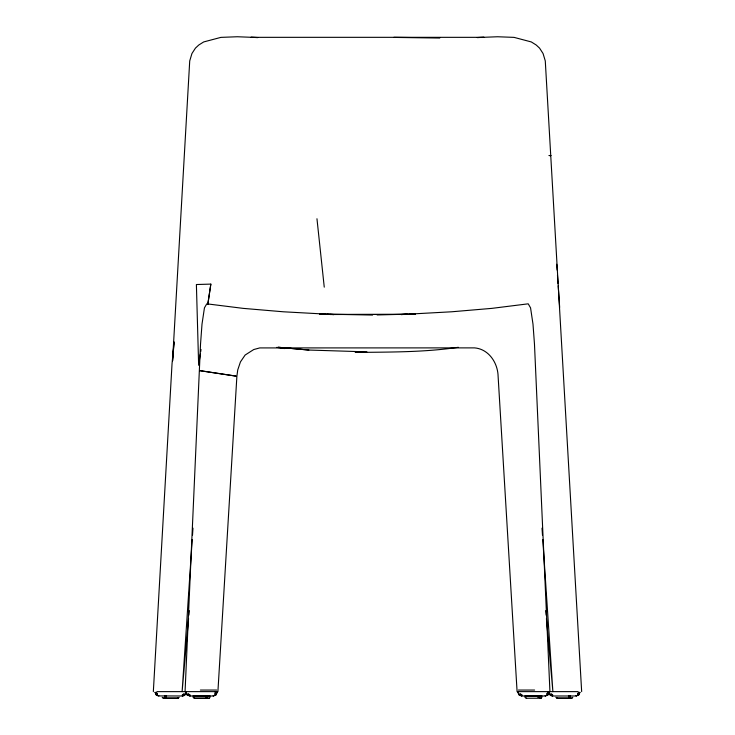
<?xml version="1.0" encoding="UTF-8"?>
<svg xmlns="http://www.w3.org/2000/svg" width="735" height="735" viewBox="0 0 735 735"><rect width="100%" height="100%" fill="white"/><g stroke="black" fill="none" stroke-linecap="round" stroke-linejoin="round"><path stroke-width="1.1" d="M185.064 691.626L200.526 344.109L202.006 324.126L204.44 307.864L206.774 303.821L243.147 308.369L283.361 311.787L333.92 314.552L327.25 314.286M172.56 360.747L189.722 60.922L191.945 53.517L195.446 48.115L198.772 45.019L203.678 41.941L220.913 37.375L237.35 36.75L257.728 37.549L250.901 37.338C328.655 37.31 406.354 37.329 484.108 37.338L477.272 37.549L497.586 36.759L514.068 37.375L531.322 41.941L536.228 45.019L539.554 48.115L543.055 53.517L545.278 60.913L581.661 691.626M153.339 691.626L172.045 363.641L174.112 341.904L173.23 353.02M192.212 539.591L182.115 691.626L188.573 618.604M192.515 535.025L192.974 528.162M172.615 360.793L173.056 355.244M188.867 615.177L189.272 610.62M207.812 304.4L210.835 284.105L196.392 284.528L198.643 365.277L200.343 354.004M200.673 351.753L201.013 349.492M207.784 304.4L210.835 284.105M164.465 695.632L164.934 697.331L166.128 697.322L166.533 695.632M205.717 695.696L206.122 697.396L207.316 697.396L207.794 695.696M537.588 695.696L537.992 697.396L539.187 697.396L539.655 695.696M568.467 695.632L568.872 697.322L570.066 697.331L570.535 695.632M186.414 692.168L185.137 694.832L182.399 695.99L158.2 695.916L156.206 694.878L155.094 692.306L156.206 694.878L158.907 695.898M185.927 693.638L183.86 695.696L182.399 695.99M162.205 697.331L163.482 698.186L178.32 698.176L179.165 697.331M209.199 698.241L194.242 698.241L209.199 698.241L210.054 697.396M540.638 698.25L541.915 697.396M571.949 698.176L556.983 698.176L571.949 698.176L572.795 697.331M213.279 695.898L215.971 694.878L217.091 692.306L215.971 694.878L213.279 695.99L189.786 695.99L187.048 694.832L186.074 693.05M545.251 695.898L547.952 694.878L549.063 692.306L547.952 694.878L545.251 695.99L521.758 695.99L519.02 694.832L517.936 692.168L518.653 692.168M576.093 695.898L578.794 694.878L579.906 692.306L578.794 694.878L576.093 695.99L552.601 695.99L549.863 694.832L548.898 693.05M458.309 347.297C424.233 352.396 389.596 352.01 355.225 352.442M407.75 314.286L401.08 314.552L451.639 311.787L491.853 308.369L528.226 303.821L530.56 307.864L532.994 324.126L534.474 344.109L549.936 691.626M409.983 314.194L415.541 313.974L377.128 314.947M406.694 314.36L330.107 314.516M406.712 314.442L330.033 314.451M200.389 690.055L216.641 690.055M518.395 690.055L534.602 690.055M157.07 691.626L217.909 691.626L236.89 376.201L237.736 369.953L240.446 361.905L245.123 355.042L253.759 349.529L259.749 347.921L474.534 347.885C488.711 349.024 497.751 362.814 498.109 376.201L517.091 691.626L577.93 691.626M214.886 692.168L216.825 692.168M190.218 695.99L187.048 694.832L185.964 692.168M192.938 696.054L210.201 696.054M524.808 696.054L542.062 696.054M177.512 698.176L178.32 698.176M163.051 698.176L178.017 698.176M526.104 698.241L541.07 698.241M540.17 698.241L540.905 698.241M557.488 698.176L555.835 697.331M526.609 698.241L524.955 697.396M194.738 698.241L193.084 697.396M372.608 315.058L319.459 313.974L325.017 314.194M308.865 350.044L278.289 347.269L308.865 350.044L366.903 351.863M276.81 347.352L284.546 348.574M552.601 695.99L551.14 695.696L549.073 693.638M521.758 695.99L519.02 694.832L517.936 692.168M576.093 695.576L576.709 695.742M545.251 695.576L545.866 695.742M213.279 695.576L213.885 695.742M164.861 695.632L166.128 697.322M568.862 695.632L570.066 697.331M537.983 695.696L539.187 697.396M206.122 695.696L207.316 697.396M316.96 218.745L324.254 287.155M545.728 610.62L546.133 615.177M546.427 618.604L552.885 691.626L542.788 539.591M556.726 264.242L557.13 270.085M557.479 275.202L558.049 283.637M558.205 285.887L559.666 307.349M542.026 528.162L542.485 535.025M552.601 695.117L552.601 695.641M521.758 695.117L521.758 695.641M189.786 695.117L189.786 695.641M182.399 695.117L182.399 695.641M215.824 692.287L214.951 694.079L215.824 692.287M547.805 692.287L546.932 694.079L547.805 692.287M578.647 692.287L577.774 694.079L578.647 692.287M184.173 693.987L182.399 694.713L184.173 693.987M550.855 155.563L549.155 155.526L550.855 155.563M439.879 37.751L393.813 37.43L439.879 37.751M235.953 376.109L199.681 370.624L235.953 376.109M552.601 694.713L550.827 693.987L552.601 694.713M521.758 694.713L519.985 693.987L521.758 694.713M189.777 694.713L188.004 693.987L189.777 694.713M157.226 694.079L156.353 692.287L157.226 694.079"/></g></svg>
